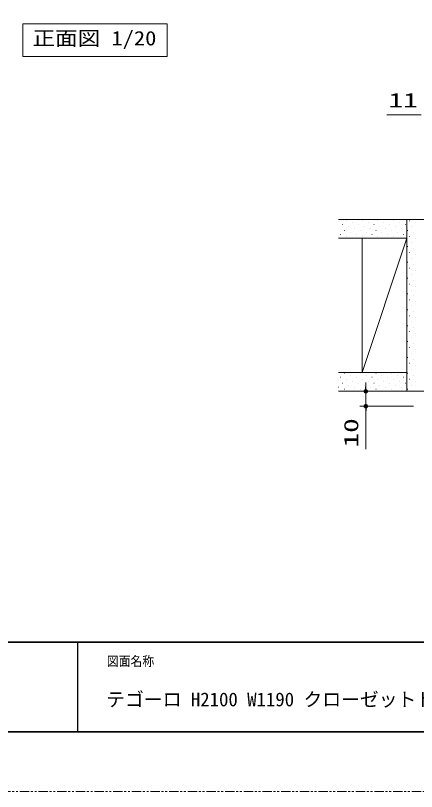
# Model space of a CAD drawing. Units: millimetres, scale not verified. Extents: x -1306 to 1306, y -607 to 607.
# Drawn here: x -935 to -666, y -594 to -75 of the extents above; entities that cross this region are included whole.
import ezdxf
from ezdxf.enums import TextEntityAlignment as Align

# ---------------------------------------------------------------- set-up
doc = ezdxf.new("R2010")
doc.units = ezdxf.units.MM
doc.header["$LTSCALE"] = 5
doc.header["$PDMODE"] = 32
doc.header["$PDSIZE"] = 2.5
doc.linetypes.add('USER2', pattern=[2.5, 1.25, -0.25, 0.25, -0.25, 0.25, -0.25])
for name, color, linetype, lineweight in [('0-2_線(黄)', 2, 'Continuous', 15), ('0-5_ハッチング', 6, 'Continuous', 9), ('0-7_寸法線', 3, 'Continuous', 13), ('0-8_陰線', 4, 'USER2', 9), ('0-9_0', 3, 'Continuous', 25), ('0-A_DEFPOINTS', 7, 'Continuous', 5), ('0-C_図面枠', 7, 'Continuous', 35)]:
    doc.layers.add(name, color=color, linetype=linetype, lineweight=lineweight)
doc.styles.add('ＭＳ ゴシック', font='')
doc.styles.get('ＭＳ ゴシック').set_extended_font_data('MS Gothic')

# ---------------------------------------------------------------- blocks, each defined once
blk = doc.blocks.new('_DOT')
at = {"layer": '0-9_0'}
blk.add_line((-2.5, 0), (-5, 0), dxfattribs=at)
for points in [[(0, 0), (-2.5, 0), (-2.48, 0.313)], [(0, 0), (-2.48, -0.313), (-2.5, 0)], [(0, 0), (-2.48, 0.313), (-2.421, 0.622)], [(0, 0), (-2.421, -0.622), (-2.48, -0.313)], [(0, 0), (-2.421, 0.622), (-2.324, 0.92)], [(0, 0), (-2.324, -0.92), (-2.421, -0.622)], [(0, 0), (-2.324, 0.92), (-2.191, 1.204)], [(0, 0), (-2.191, -1.204), (-2.324, -0.92)], [(0, 0), (-2.191, 1.204), (-2.023, 1.469)], [(0, 0), (-2.023, -1.469), (-2.191, -1.204)], [(0, 0), (-2.023, 1.469), (-1.822, 1.711)], [(0, 0), (-1.822, -1.711), (-2.023, -1.469)], [(0, 0), (-1.822, 1.711), (-1.594, 1.926)], [(0, 0), (-1.594, -1.926), (-1.822, -1.711)], [(0, 0), (-1.594, 1.926), (-1.34, 2.111)], [(0, 0), (-1.34, -2.111), (-1.594, -1.926)], [(0, 0), (-1.34, 2.111), (-1.064, 2.262)], [(0, 0), (-1.064, -2.262), (-1.34, -2.111)], [(0, 0), (-1.064, 2.262), (-0.773, 2.378)], [(0, 0), (-0.773, -2.378), (-1.064, -2.262)], [(0, 0), (-0.773, 2.378), (-0.468, 2.456)], [(0, 0), (-0.468, -2.456), (-0.773, -2.378)], [(0, 0), (-0.468, 2.456), (-0.157, 2.495)], [(0, 0), (-0.157, -2.495), (-0.468, -2.456)], [(0, 0), (-0.157, 2.495), (0.157, 2.495)], [(0, 0), (0.157, -2.495), (-0.157, -2.495)], [(0, 0), (0.157, 2.495), (0.468, 2.456)], [(0, 0), (0.468, 2.456), (0.773, 2.378)], [(0, 0), (0.773, 2.378), (1.064, 2.262)], [(0, 0), (1.064, 2.262), (1.34, 2.111)], [(0, 0), (1.34, 2.111), (1.594, 1.926)], [(0, 0), (1.594, 1.926), (1.822, 1.711)], [(0, 0), (1.822, 1.711), (2.023, 1.469)], [(0, 0), (2.023, 1.469), (2.191, 1.204)], [(0, 0), (2.191, 1.204), (2.324, 0.92)], [(0, 0), (2.324, 0.92), (2.421, 0.622)], [(0, 0), (2.421, 0.622), (2.48, 0.313)], [(0, 0), (2.48, 0.313), (2.5, 0)], [(0, 0), (0.468, -2.456), (0.157, -2.495)], [(0, 0), (0.773, -2.378), (0.468, -2.456)], [(0, 0), (1.064, -2.262), (0.773, -2.378)], [(0, 0), (1.34, -2.111), (1.064, -2.262)], [(0, 0), (1.594, -1.926), (1.34, -2.111)], [(0, 0), (1.822, -1.711), (1.594, -1.926)], [(0, 0), (2.023, -1.469), (1.822, -1.711)], [(0, 0), (2.191, -1.204), (2.023, -1.469)], [(0, 0), (2.324, -0.92), (2.191, -1.204)], [(0, 0), (2.421, -0.622), (2.324, -0.92)], [(0, 0), (2.48, -0.313), (2.421, -0.622)], [(0, 0), (2.5, 0), (2.48, -0.313)]]:
    blk.add_solid(points, dxfattribs=at)

msp = doc.modelspace()

# ---------------------------------------------------------------- linework, layer by layer
at = {"layer": '0-2_線(黄)'}
for p, q in [((-718.331, -211.219), (-659.942, -211.219)), ((-672.442, -211.219), (-672.442, -326.219)), ((-718.331, -223.719), (-672.442, -223.719)), ((-702.442, -313.719), (-672.442, -223.719)), ((-702.442, -223.719), (-702.442, -313.719)), ((-718.331, -313.719), (-672.442, -313.719)), ((-718.331, -326.219), (-659.942, -326.219))]:
    msp.add_line(p, q, dxfattribs=at)
msp.add_lwpolyline([(-929.638, -80.237), (-833.023, -80.237), (-833.023, -102.072), (-929.638, -102.072)], close=True, dxfattribs=at)
at = {"layer": '0-5_ハッチング'}
for p, q in [((-713.042, -212.027), (-712.992, -212.027)), ((-702.435, -212.027), (-702.385, -212.027)), ((-691.829, -212.027), (-691.779, -212.027)), ((-681.222, -212.027), (-681.172, -212.027)), ((-670.615, -212.027), (-670.565, -212.027)), ((-715.693, -214.679), (-715.643, -214.679)), ((-711.716, -216.005), (-711.666, -216.005)), ((-709.064, -213.353), (-709.014, -213.353)), ((-707.738, -217.331), (-707.688, -217.331)), ((-705.087, -214.679), (-705.037, -214.679)), ((-701.109, -216.005), (-701.059, -216.005)), ((-698.458, -213.353), (-698.408, -213.353)), ((-697.132, -217.331), (-697.082, -217.331)), ((-694.48, -214.679), (-694.43, -214.679)), ((-690.503, -216.005), (-690.453, -216.005)), ((-687.851, -213.353), (-687.801, -213.353)), ((-686.525, -217.331), (-686.475, -217.331)), ((-683.874, -214.679), (-683.824, -214.679)), ((-679.896, -216.005), (-679.846, -216.005)), ((-677.245, -213.353), (-677.195, -213.353)), ((-675.919, -217.331), (-675.869, -217.331)), ((-673.267, -214.679), (-673.217, -214.679)), ((-669.29, -216.005), (-669.24, -216.005)), ((-666.638, -213.353), (-666.588, -213.353)), ((-717.019, -221.308), (-716.969, -221.308)), ((-714.368, -218.657), (-714.318, -218.657)), ((-713.042, -222.634), (-712.992, -222.634)), ((-710.39, -219.982), (-710.34, -219.982)), ((-706.413, -221.308), (-706.363, -221.308)), ((-703.761, -218.657), (-703.711, -218.657)), ((-702.435, -222.634), (-702.385, -222.634)), ((-699.784, -219.982), (-699.734, -219.982)), ((-695.806, -221.308), (-695.756, -221.308)), ((-693.154, -218.657), (-693.104, -218.657)), ((-691.829, -222.634), (-691.779, -222.634)), ((-689.177, -219.982), (-689.127, -219.982)), ((-685.199, -221.308), (-685.149, -221.308)), ((-682.548, -218.657), (-682.498, -218.657)), ((-681.222, -222.634), (-681.172, -222.634)), ((-678.57, -219.982), (-678.52, -219.982)), ((-674.593, -221.308), (-674.543, -221.308)), ((-671.941, -218.657), (-671.891, -218.657)), ((-670.615, -222.634), (-670.565, -222.634)), ((-667.964, -219.982), (-667.914, -219.982)), ((-669.29, -226.611), (-669.24, -226.611)), ((-666.638, -223.96), (-666.588, -223.96)), ((-671.941, -229.263), (-671.891, -229.263)), ((-670.615, -233.241), (-670.565, -233.241)), ((-667.964, -230.589), (-667.914, -230.589)), ((-669.29, -237.218), (-669.24, -237.218)), ((-666.638, -234.566), (-666.588, -234.566)), ((-671.941, -239.87), (-671.891, -239.87)), ((-670.615, -243.847), (-670.565, -243.847)), ((-667.964, -241.196), (-667.914, -241.196)), ((-669.29, -247.825), (-669.24, -247.825)), ((-666.638, -245.173), (-666.588, -245.173)), ((-671.941, -250.476), (-671.891, -250.476)), ((-667.964, -251.802), (-667.914, -251.802)), ((-670.615, -254.454), (-670.565, -254.454)), ((-669.29, -258.431), (-669.24, -258.431)), ((-666.638, -255.78), (-666.588, -255.78)), ((-671.941, -261.083), (-671.891, -261.083)), ((-667.964, -262.409), (-667.914, -262.409)), ((-670.615, -265.06), (-670.565, -265.06)), ((-669.29, -269.038), (-669.24, -269.038)), ((-666.638, -266.386), (-666.588, -266.386)), ((-671.941, -271.69), (-671.891, -271.69)), ((-667.964, -273.015), (-667.914, -273.015)), ((-670.615, -275.667), (-670.565, -275.667)), ((-669.29, -279.644), (-669.24, -279.644)), ((-666.638, -276.993), (-666.588, -276.993)), ((-671.941, -282.296), (-671.891, -282.296)), ((-667.964, -283.622), (-667.914, -283.622)), ((-670.615, -286.274), (-670.565, -286.274)), ((-669.29, -290.251), (-669.24, -290.251)), ((-666.638, -287.599), (-666.588, -287.599)), ((-671.941, -292.903), (-671.891, -292.903)), ((-667.964, -294.229), (-667.914, -294.229)), ((-670.615, -296.88), (-670.565, -296.88)), ((-669.29, -300.858), (-669.24, -300.858)), ((-666.638, -298.206), (-666.588, -298.206)), ((-671.941, -303.509), (-671.891, -303.509)), ((-667.964, -304.835), (-667.914, -304.835)), ((-670.615, -307.487), (-670.565, -307.487)), ((-669.29, -311.464), (-669.24, -311.464)), ((-666.638, -308.813), (-666.588, -308.813)), ((-714.368, -314.116), (-714.318, -314.116)), ((-710.39, -315.442), (-710.34, -315.442)), ((-703.761, -314.116), (-703.711, -314.116)), ((-699.784, -315.442), (-699.734, -315.442)), ((-693.154, -314.116), (-693.104, -314.116)), ((-689.177, -315.442), (-689.127, -315.442)), ((-682.548, -314.116), (-682.498, -314.116)), ((-678.57, -315.442), (-678.52, -315.442)), ((-671.941, -314.116), (-671.891, -314.116)), ((-667.964, -315.442), (-667.914, -315.442)), ((-717.019, -316.768), (-716.969, -316.768)), ((-715.693, -320.745), (-715.643, -320.745)), ((-713.042, -318.093), (-712.992, -318.093)), ((-709.064, -319.419), (-709.014, -319.419)), ((-706.413, -316.768), (-706.363, -316.768)), ((-705.087, -320.745), (-705.037, -320.745)), ((-702.435, -318.093), (-702.385, -318.093)), ((-698.458, -319.419), (-698.408, -319.419)), ((-695.806, -316.768), (-695.756, -316.768)), ((-694.48, -320.745), (-694.43, -320.745)), ((-691.829, -318.093), (-691.779, -318.093)), ((-687.851, -319.419), (-687.801, -319.419)), ((-685.199, -316.768), (-685.149, -316.768)), ((-683.874, -320.745), (-683.824, -320.745)), ((-681.222, -318.093), (-681.172, -318.093)), ((-677.245, -319.419), (-677.195, -319.419)), ((-674.593, -316.768), (-674.543, -316.768)), ((-673.267, -320.745), (-673.217, -320.745)), ((-670.615, -318.093), (-670.565, -318.093)), ((-666.638, -319.419), (-666.588, -319.419)), ((-718.345, -323.397), (-718.295, -323.397)), ((-714.368, -324.723), (-714.318, -324.723)), ((-711.716, -322.071), (-711.666, -322.071)), ((-710.39, -326.048), (-710.34, -326.048)), ((-707.738, -323.397), (-707.688, -323.397)), ((-703.761, -324.723), (-703.711, -324.723)), ((-701.109, -322.071), (-701.059, -322.071)), ((-699.784, -326.048), (-699.734, -326.048)), ((-697.132, -323.397), (-697.082, -323.397)), ((-693.154, -324.723), (-693.104, -324.723)), ((-690.503, -322.071), (-690.453, -322.071)), ((-689.177, -326.048), (-689.127, -326.048)), ((-686.525, -323.397), (-686.475, -323.397)), ((-682.548, -324.723), (-682.498, -324.723)), ((-679.896, -322.071), (-679.846, -322.071)), ((-678.57, -326.048), (-678.52, -326.048)), ((-675.919, -323.397), (-675.869, -323.397)), ((-671.941, -324.723), (-671.891, -324.723)), ((-669.29, -322.071), (-669.24, -322.071)), ((-667.964, -326.048), (-667.914, -326.048))]:
    msp.add_line(p, q, dxfattribs=at)
at = {"layer": '0-7_寸法線'}
for p, q in [((-662.942, -141.219), (-685.846, -141.219)), ((-699.942, -323.219), (-699.942, -320.219)), ((-667.942, -326.219), (-703.942, -326.219)), ((-699.942, -326.219), (-699.942, -336.219)), ((-667.942, -336.219), (-703.942, -336.219)), ((-699.942, -339.219), (-699.942, -364.981))]:
    msp.add_line(p, q, dxfattribs=at)
at = {"layer": '0-8_陰線'}
msp.add_line((387.036, -594), (-1292.964, -594), dxfattribs=at)
at = {"layer": '0-9_0', "color": 7}
msp.add_line((-892.964, -494), (-892.964, -554), dxfattribs=at)
msp.add_line((-892.964, -494), (-892.964, -554), dxfattribs=at)
at = {"layer": '0-A_DEFPOINTS'}
msp.add_point((-699.942, -336.219), dxfattribs=at)
at = {"layer": '0-C_図面枠'}
msp.add_line((-1252.964, -494), (347.036, -494), dxfattribs=at)
msp.add_lwpolyline([(-1252.964, -554), (347.036, -554), (347.036, 554), (-1252.964, 554)], close=True, dxfattribs=at)

# ---------------------------------------------------------------- block references
at = {"layer": '0-7_寸法線', "xscale": 0.6, "yscale": 0.6}
for p, rotation in [((-699.942, -326.219), 270), ((-699.942, -336.219), 90)]:
    msp.add_blockref('_DOT', p, dxfattribs=dict(at, rotation=rotation))

# ---------------------------------------------------------------- texts
at = {"layer": '0-2_線(黄)', "style": 'ＭＳ ゴシック', "width": 1.15}
msp.add_text('正面図 1/20', height=9.621, dxfattribs=at).set_placement((-923.12, -97.615), align=Align.BOTTOM_LEFT)
at = {"layer": '0-7_寸法線', "style": 'ＭＳ ゴシック', "width": 1.5}
msp.add_text('11', height=9.604, dxfattribs=at).set_placement((-684.703, -139.069), align=Align.BOTTOM_LEFT)
msp.add_text('10', height=9.604, rotation=90, dxfattribs=at).set_placement((-702.091, -363.838), align=Align.BOTTOM_LEFT)
at = {"layer": '0-C_図面枠', "style": 'ＭＳ ゴシック', "width": 0.9}
msp.add_text('図面名称', height=6.452, dxfattribs=at).set_placement((-873.367, -511.963), align=Align.BOTTOM_LEFT)
at = {"layer": '0-C_図面枠', "style": 'ＭＳ ゴシック'}
msp.add_text('テゴーロ H2100 W1190 クローゼットドア 折れ戸 2枚扉 図面', height=9.236, dxfattribs=at).set_placement((-873.76, -539.776), align=Align.BOTTOM_LEFT)

doc.saveas('drawing.dxf')
